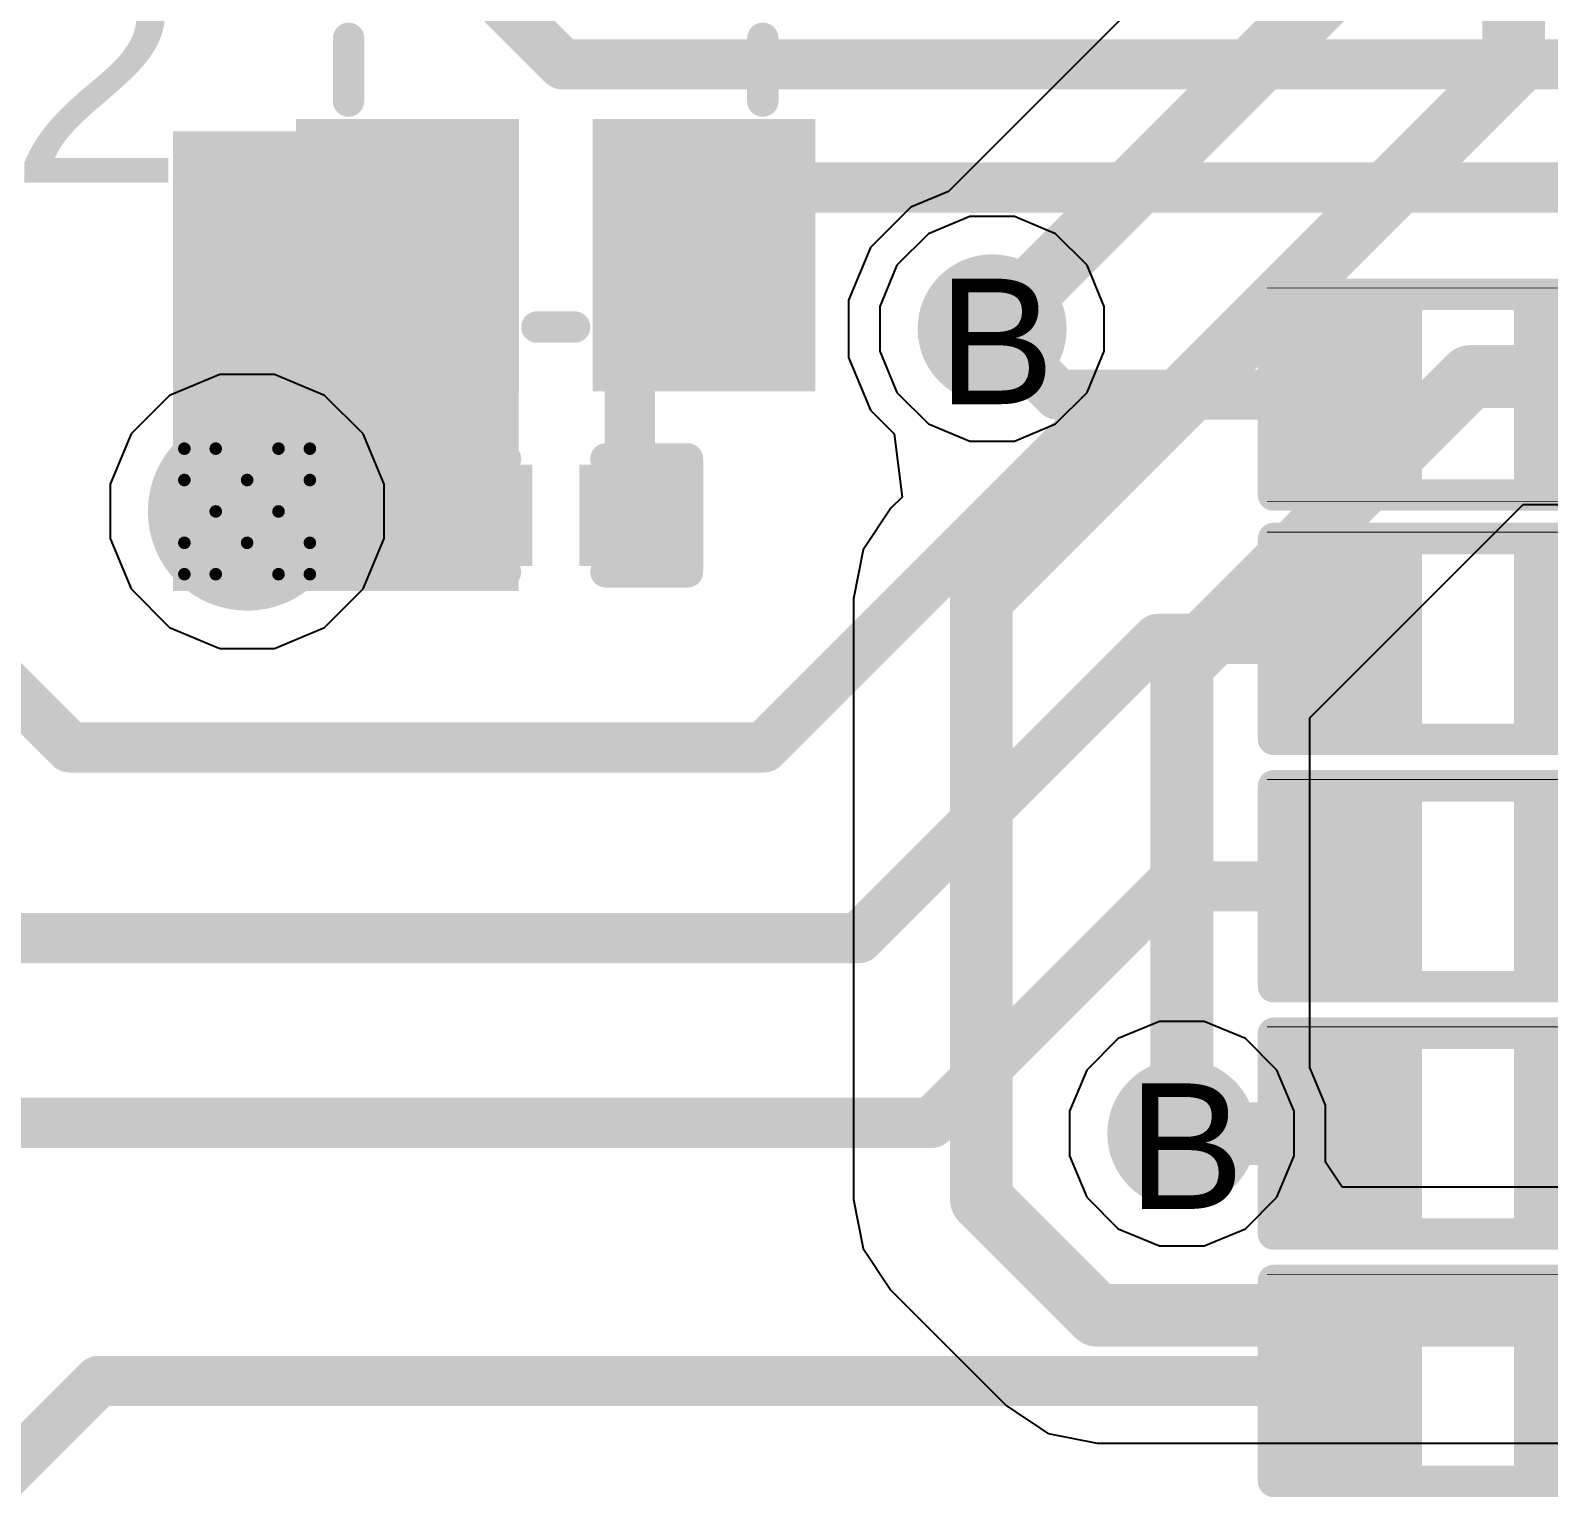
# Model space of a CAD drawing. Header units: inches. Extents: x 0 to 5379, y 0 to 5429.
# Drawn here: x 217.34 to 223.48, y 82.29 to 88.26 of the extents above; entities that cross this region are included whole.
import ezdxf

# ---------------------------------------------------------------- set-up
doc = ezdxf.new("R2010")
doc.units = ezdxf.units.IN
for name, color, linetype in [('Bottom Layer', 5, 'Continuous'), ('Bottom Overlay', 54, 'Continuous'), ('Bottom Paste', 16, 'Continuous'), ('Bottom Solder', 6, 'Continuous'), ('Drill Drawing', 1, 'Continuous'), ('GND01', 16, 'Continuous'), ('GND02', 76, 'Continuous'), ('PWR', 156, 'Continuous'), ('SIG 01', 90, 'Continuous'), ('Top Layer', 1, 'Continuous'), ('Top Overlay', 2, 'Continuous'), ('Top Paste', 8, 'Continuous'), ('Top Solder', 216, 'Continuous'), ('Via Holes', 16, 'Continuous')]:
    doc.layers.add(name, color=color, linetype=linetype)
doc.styles.add('Arial', font='', dxfattribs={"height": 0.2})
doc.styles.get('Arial').set_extended_font_data('Arial')

# ---------------------------------------------------------------- blocks, each defined once
blk = doc.blocks.new('SMD2016_4P_133')
at = {"layer": 'Top Layer'}
for points in [[(-1.25, 0.1999), (-1.25, 0.9999), (-0.2501, 0.9999), (-0.2501, 0.1999)], [(0.2501, 0.2), (0.2501, 1), (1.2501, 1), (1.2501, 0.2)], [(-1.2499, -1), (-1.2499, -0.2), (-0.2499, -0.2), (-0.2499, -1)], [(0.2501, -0.9999), (0.2501, -0.1999), (1.2501, -0.1999), (1.2501, -0.9999)]]:
    blk.add_hatch(color=1, dxfattribs=at).paths.add_polyline_path(points)
at = {"layer": 'Top Paste'}
for points in [[(-1.25, 0.1999), (-1.25, 0.9999), (-0.2501, 0.9999), (-0.2501, 0.1999)], [(0.2501, 0.2), (0.2501, 1), (1.2501, 1), (1.2501, 0.2)], [(-1.2499, -1), (-1.2499, -0.2), (-0.2499, -0.2), (-0.2499, -1)], [(0.2501, -0.9999), (0.2501, -0.1999), (1.2501, -0.1999), (1.2501, -0.9999)]]:
    blk.add_hatch(color=8, dxfattribs=at).paths.add_polyline_path(points)
at = {"layer": 'Top Solder'}
for points in [[(-1.3008, 0.1491), (-1.3008, 1.0507), (-0.1993, 1.0507), (-0.1993, 0.1491)], [(0.1993, 0.1492), (0.1993, 1.0508), (1.3009, 1.0508), (1.3009, 0.1492)], [(-1.3007, -1.0508), (-1.3007, -0.1492), (-0.1991, -0.1492), (-0.1991, -1.0508)], [(0.1993, -1.0507), (0.1993, -0.1491), (1.3009, -0.1491), (1.3009, -1.0507)]]:
    blk.add_hatch(color=216, dxfattribs=at).paths.add_polyline_path(points)
at = {"layer": 'Top Overlay'}
for points in [[(0.127, 0.8382, 0.127, 0.127, 0), (-0.127, 0.8382, 0.127, 0.127, 0)], [(-1.0414, -0.0762, 0.127, 0.127, 0), (-1.0414, 0.0762, 0.127, 0.127, 0)], [(1.0414, -0.076, 0.127, 0.127, 0), (1.0414, 0.0764, 0.127, 0.127, 0)], [(-1.3487, -0.5588, 0.127, 0.127, 0), (-1.4249, -0.4826, 0.127, 0.127, 0)], [(-1.4249, -0.635, 0.127, 0.127, 0), (-1.4249, -0.4826, 0.127, 0.127, 0)], [(-1.4249, -0.635, 0.127, 0.127, 0), (-1.3487, -0.5588, 0.127, 0.127, 0)], [(0.1271, -0.8384, 0.127, 0.127, 0), (-0.1269, -0.8384, 0.127, 0.127, 0)]]:
    blk.add_lwpolyline(points, format="xyseb", dxfattribs=at)
for points in [[(-0.1588, 0.8382, 0.0635, 0.0635, 1), (-0.0952, 0.8382, 0.0635, 0.0635, 1)], [(0.0952, 0.8382, 0.0635, 0.0635, 1), (0.1588, 0.8382, 0.0635, 0.0635, 1)], [(-1.0732, 0.0762, 0.0635, 0.0635, 1), (-1.0096, 0.0762, 0.0635, 0.0635, 1)], [(1.0097, 0.0764, 0.0635, 0.0635, 1), (1.0732, 0.0764, 0.0635, 0.0635, 1)], [(-1.0732, -0.0762, 0.0635, 0.0635, 1), (-1.0096, -0.0762, 0.0635, 0.0635, 1)], [(1.0097, -0.076, 0.0635, 0.0635, 1), (1.0732, -0.076, 0.0635, 0.0635, 1)], [(-1.4566, -0.4826, 0.0635, 0.0635, 1), (-1.3931, -0.4826, 0.0635, 0.0635, 1)], [(-1.4566, -0.4826, 0.0635, 0.0635, 1), (-1.3931, -0.4826, 0.0635, 0.0635, 1)], [(-1.3804, -0.5588, 0.0635, 0.0635, 1), (-1.3169, -0.5588, 0.0635, 0.0635, 1)], [(-1.3804, -0.5588, 0.0635, 0.0635, 1), (-1.3169, -0.5588, 0.0635, 0.0635, 1)], [(-1.4566, -0.635, 0.0635, 0.0635, 1), (-1.3931, -0.635, 0.0635, 0.0635, 1)], [(-1.4566, -0.635, 0.0635, 0.0635, 1), (-1.3931, -0.635, 0.0635, 0.0635, 1)], [(-0.1586, -0.8384, 0.0635, 0.0635, 1), (-0.0951, -0.8384, 0.0635, 0.0635, 1)], [(0.0954, -0.8384, 0.0635, 0.0635, 1), (0.1589, -0.8384, 0.0635, 0.0635, 1)]]:
    blk.add_lwpolyline(points, format="xyseb", close=True, dxfattribs=at)
blk = doc.blocks.new('R___0402_577')
at = {"layer": 'Top Layer'}
for points in [[(-0.6985, -0.3175), (-0.6985, 0.3175), (-0.2413, 0.3175), (-0.2413, -0.3175)], [(0.2413, -0.3175), (0.2413, 0.3175), (0.6985, 0.3175), (0.6985, -0.3175)]]:
    blk.add_hatch(color=1, dxfattribs=at).paths.add_polyline_path(points)
at = {"layer": 'Top Paste'}
for points in [[(-0.6985, -0.3175), (-0.6985, 0.3175), (-0.2413, 0.3175), (-0.2413, -0.3175)], [(0.2413, -0.3175), (0.2413, 0.3175), (0.6985, 0.3175), (0.6985, -0.3175)]]:
    blk.add_hatch(color=8, dxfattribs=at).paths.add_polyline_path(points)
at = {"layer": 'Top Solder'}
for points in [[(-0.7535, -0.3725), (-0.7535, 0.3725), (-0.1863, 0.3725), (-0.1863, -0.3725)], [(0.1863, -0.3725), (0.1863, 0.3725), (0.7535, 0.3725), (0.7535, -0.3725)]]:
    blk.add_hatch(color=216, dxfattribs=at).paths.add_polyline_path(points)
at = {"layer": 'Top Overlay'}
for points in [[(0.7874, 0.4064, 0.127, 0.127, 0), (-0.7874, 0.4064, 0.127, 0.127, 0)], [(-0.7874, 0.4064, 0.127, 0.127, 0), (-0.7874, -0.4064, 0.127, 0.127, 0)], [(0.7874, 0.4064, 0.127, 0.127, 0), (0.7874, -0.4064, 0.127, 0.127, 0)], [(0.7874, -0.4064, 0.127, 0.127, 0), (-0.7874, -0.4064, 0.127, 0.127, 0)], [(0.8128, -0.4318, 0.00323, 0.00323, 0), (-0.8128, -0.4318, 0.00323, 0.00323, 0)]]:
    blk.add_lwpolyline(points, format="xyseb", dxfattribs=at)
for points in [[(-0.8191, 0.4064, 0.0635, 0.0635, 1), (-0.7556, 0.4064, 0.0635, 0.0635, 1)], [(-0.8191, 0.4064, 0.0635, 0.0635, 1), (-0.7556, 0.4064, 0.0635, 0.0635, 1)], [(0.7556, 0.4064, 0.0635, 0.0635, 1), (0.8191, 0.4064, 0.0635, 0.0635, 1)], [(0.7556, 0.4064, 0.0635, 0.0635, 1), (0.8191, 0.4064, 0.0635, 0.0635, 1)], [(-0.8191, -0.4064, 0.0635, 0.0635, 1), (-0.7556, -0.4064, 0.0635, 0.0635, 1)], [(-0.8191, -0.4064, 0.0635, 0.0635, 1), (-0.7556, -0.4064, 0.0635, 0.0635, 1)], [(0.7556, -0.4064, 0.0635, 0.0635, 1), (0.8191, -0.4064, 0.0635, 0.0635, 1)], [(0.7556, -0.4064, 0.0635, 0.0635, 1), (0.8191, -0.4064, 0.0635, 0.0635, 1)], [(-0.8136, -0.4318, 0.00161, 0.00161, 1), (-0.812, -0.4318, 0.00161, 0.00161, 1)], [(0.812, -0.4318, 0.00161, 0.00161, 1), (0.8136, -0.4318, 0.00161, 0.00161, 1)]]:
    blk.add_lwpolyline(points, format="xyseb", close=True, dxfattribs=at)
blk = doc.blocks.new('R___0402_579')
at = {"layer": 'Top Layer'}
for points in [[(-0.6985, -0.3175), (-0.6985, 0.3175), (-0.2413, 0.3175), (-0.2413, -0.3175)], [(0.2413, -0.3175), (0.2413, 0.3175), (0.6985, 0.3175), (0.6985, -0.3175)]]:
    blk.add_hatch(color=1, dxfattribs=at).paths.add_polyline_path(points)
at = {"layer": 'Top Paste'}
for points in [[(-0.6985, -0.3175), (-0.6985, 0.3175), (-0.2413, 0.3175), (-0.2413, -0.3175)], [(0.2413, -0.3175), (0.2413, 0.3175), (0.6985, 0.3175), (0.6985, -0.3175)]]:
    blk.add_hatch(color=8, dxfattribs=at).paths.add_polyline_path(points)
at = {"layer": 'Top Solder'}
for points in [[(-0.7535, -0.3725), (-0.7535, 0.3725), (-0.1863, 0.3725), (-0.1863, -0.3725)], [(0.1863, -0.3725), (0.1863, 0.3725), (0.7535, 0.3725), (0.7535, -0.3725)]]:
    blk.add_hatch(color=216, dxfattribs=at).paths.add_polyline_path(points)
at = {"layer": 'Top Overlay'}
for points in [[(0.7874, 0.4064, 0.127, 0.127, 0), (-0.7874, 0.4064, 0.127, 0.127, 0)], [(-0.7874, 0.4064, 0.127, 0.127, 0), (-0.7874, -0.4064, 0.127, 0.127, 0)], [(0.7874, 0.4064, 0.127, 0.127, 0), (0.7874, -0.4064, 0.127, 0.127, 0)], [(0.7874, -0.4064, 0.127, 0.127, 0), (-0.7874, -0.4064, 0.127, 0.127, 0)], [(0.8128, -0.4318, 0.00323, 0.00323, 0), (-0.8128, -0.4318, 0.00323, 0.00323, 0)]]:
    blk.add_lwpolyline(points, format="xyseb", dxfattribs=at)
for points in [[(-0.8191, 0.4064, 0.0635, 0.0635, 1), (-0.7556, 0.4064, 0.0635, 0.0635, 1)], [(-0.8191, 0.4064, 0.0635, 0.0635, 1), (-0.7556, 0.4064, 0.0635, 0.0635, 1)], [(0.7556, 0.4064, 0.0635, 0.0635, 1), (0.8191, 0.4064, 0.0635, 0.0635, 1)], [(0.7556, 0.4064, 0.0635, 0.0635, 1), (0.8191, 0.4064, 0.0635, 0.0635, 1)], [(-0.8191, -0.4064, 0.0635, 0.0635, 1), (-0.7556, -0.4064, 0.0635, 0.0635, 1)], [(-0.8191, -0.4064, 0.0635, 0.0635, 1), (-0.7556, -0.4064, 0.0635, 0.0635, 1)], [(0.7556, -0.4064, 0.0635, 0.0635, 1), (0.8191, -0.4064, 0.0635, 0.0635, 1)], [(0.7556, -0.4064, 0.0635, 0.0635, 1), (0.8191, -0.4064, 0.0635, 0.0635, 1)], [(-0.8136, -0.4318, 0.00161, 0.00161, 1), (-0.812, -0.4318, 0.00161, 0.00161, 1)], [(0.812, -0.4318, 0.00161, 0.00161, 1), (0.8136, -0.4318, 0.00161, 0.00161, 1)]]:
    blk.add_lwpolyline(points, format="xyseb", close=True, dxfattribs=at)
blk = doc.blocks.new('R___0402_581')
at = {"layer": 'Top Layer'}
for points in [[(-0.6985, -0.3175), (-0.6985, 0.3175), (-0.2413, 0.3175), (-0.2413, -0.3175)], [(0.2413, -0.3175), (0.2413, 0.3175), (0.6985, 0.3175), (0.6985, -0.3175)]]:
    blk.add_hatch(color=1, dxfattribs=at).paths.add_polyline_path(points)
at = {"layer": 'Top Paste'}
for points in [[(-0.6985, -0.3175), (-0.6985, 0.3175), (-0.2413, 0.3175), (-0.2413, -0.3175)], [(0.2413, -0.3175), (0.2413, 0.3175), (0.6985, 0.3175), (0.6985, -0.3175)]]:
    blk.add_hatch(color=8, dxfattribs=at).paths.add_polyline_path(points)
at = {"layer": 'Top Solder'}
for points in [[(-0.7535, -0.3725), (-0.7535, 0.3725), (-0.1863, 0.3725), (-0.1863, -0.3725)], [(0.1863, -0.3725), (0.1863, 0.3725), (0.7535, 0.3725), (0.7535, -0.3725)]]:
    blk.add_hatch(color=216, dxfattribs=at).paths.add_polyline_path(points)
at = {"layer": 'Top Overlay'}
for points in [[(0.7874, 0.4064, 0.127, 0.127, 0), (-0.7874, 0.4064, 0.127, 0.127, 0)], [(-0.7874, 0.4064, 0.127, 0.127, 0), (-0.7874, -0.4064, 0.127, 0.127, 0)], [(0.7874, 0.4064, 0.127, 0.127, 0), (0.7874, -0.4064, 0.127, 0.127, 0)], [(0.7874, -0.4064, 0.127, 0.127, 0), (-0.7874, -0.4064, 0.127, 0.127, 0)], [(0.8128, -0.4318, 0.00323, 0.00323, 0), (-0.8128, -0.4318, 0.00323, 0.00323, 0)]]:
    blk.add_lwpolyline(points, format="xyseb", dxfattribs=at)
for points in [[(-0.8191, 0.4064, 0.0635, 0.0635, 1), (-0.7556, 0.4064, 0.0635, 0.0635, 1)], [(-0.8191, 0.4064, 0.0635, 0.0635, 1), (-0.7556, 0.4064, 0.0635, 0.0635, 1)], [(0.7556, 0.4064, 0.0635, 0.0635, 1), (0.8191, 0.4064, 0.0635, 0.0635, 1)], [(0.7556, 0.4064, 0.0635, 0.0635, 1), (0.8191, 0.4064, 0.0635, 0.0635, 1)], [(-0.8191, -0.4064, 0.0635, 0.0635, 1), (-0.7556, -0.4064, 0.0635, 0.0635, 1)], [(-0.8191, -0.4064, 0.0635, 0.0635, 1), (-0.7556, -0.4064, 0.0635, 0.0635, 1)], [(0.7556, -0.4064, 0.0635, 0.0635, 1), (0.8191, -0.4064, 0.0635, 0.0635, 1)], [(0.7556, -0.4064, 0.0635, 0.0635, 1), (0.8191, -0.4064, 0.0635, 0.0635, 1)], [(-0.8136, -0.4318, 0.00161, 0.00161, 1), (-0.812, -0.4318, 0.00161, 0.00161, 1)], [(0.812, -0.4318, 0.00161, 0.00161, 1), (0.8136, -0.4318, 0.00161, 0.00161, 1)]]:
    blk.add_lwpolyline(points, format="xyseb", close=True, dxfattribs=at)
blk = doc.blocks.new('R___0402_583')
at = {"layer": 'Top Layer'}
for points in [[(-0.6985, -0.3175), (-0.6985, 0.3175), (-0.2413, 0.3175), (-0.2413, -0.3175)], [(0.2413, -0.3175), (0.2413, 0.3175), (0.6985, 0.3175), (0.6985, -0.3175)]]:
    blk.add_hatch(color=1, dxfattribs=at).paths.add_polyline_path(points)
at = {"layer": 'Top Paste'}
for points in [[(-0.6985, -0.3175), (-0.6985, 0.3175), (-0.2413, 0.3175), (-0.2413, -0.3175)], [(0.2413, -0.3175), (0.2413, 0.3175), (0.6985, 0.3175), (0.6985, -0.3175)]]:
    blk.add_hatch(color=8, dxfattribs=at).paths.add_polyline_path(points)
at = {"layer": 'Top Solder'}
for points in [[(-0.7535, -0.3725), (-0.7535, 0.3725), (-0.1863, 0.3725), (-0.1863, -0.3725)], [(0.1863, -0.3725), (0.1863, 0.3725), (0.7535, 0.3725), (0.7535, -0.3725)]]:
    blk.add_hatch(color=216, dxfattribs=at).paths.add_polyline_path(points)
at = {"layer": 'Top Overlay'}
for points in [[(0.7874, 0.4064, 0.127, 0.127, 0), (-0.7874, 0.4064, 0.127, 0.127, 0)], [(-0.7874, 0.4064, 0.127, 0.127, 0), (-0.7874, -0.4064, 0.127, 0.127, 0)], [(0.7874, 0.4064, 0.127, 0.127, 0), (0.7874, -0.4064, 0.127, 0.127, 0)], [(0.7874, -0.4064, 0.127, 0.127, 0), (-0.7874, -0.4064, 0.127, 0.127, 0)], [(0.8128, -0.4318, 0.00323, 0.00323, 0), (-0.8128, -0.4318, 0.00323, 0.00323, 0)]]:
    blk.add_lwpolyline(points, format="xyseb", dxfattribs=at)
for points in [[(-0.8191, 0.4064, 0.0635, 0.0635, 1), (-0.7556, 0.4064, 0.0635, 0.0635, 1)], [(-0.8191, 0.4064, 0.0635, 0.0635, 1), (-0.7556, 0.4064, 0.0635, 0.0635, 1)], [(0.7556, 0.4064, 0.0635, 0.0635, 1), (0.8191, 0.4064, 0.0635, 0.0635, 1)], [(0.7556, 0.4064, 0.0635, 0.0635, 1), (0.8191, 0.4064, 0.0635, 0.0635, 1)], [(-0.8191, -0.4064, 0.0635, 0.0635, 1), (-0.7556, -0.4064, 0.0635, 0.0635, 1)], [(-0.8191, -0.4064, 0.0635, 0.0635, 1), (-0.7556, -0.4064, 0.0635, 0.0635, 1)], [(0.7556, -0.4064, 0.0635, 0.0635, 1), (0.8191, -0.4064, 0.0635, 0.0635, 1)], [(0.7556, -0.4064, 0.0635, 0.0635, 1), (0.8191, -0.4064, 0.0635, 0.0635, 1)], [(-0.8136, -0.4318, 0.00161, 0.00161, 1), (-0.812, -0.4318, 0.00161, 0.00161, 1)], [(0.812, -0.4318, 0.00161, 0.00161, 1), (0.8136, -0.4318, 0.00161, 0.00161, 1)]]:
    blk.add_lwpolyline(points, format="xyseb", close=True, dxfattribs=at)
blk = doc.blocks.new('R___0402_B_601')
at = {"layer": 'Bottom Layer'}
for points in [[(-0.2413, 0.3175), (-0.2413, -0.3175), (-0.6985, -0.3175), (-0.6985, 0.3175)], [(0.6985, 0.3175), (0.6985, -0.3175), (0.2413, -0.3175), (0.2413, 0.3175)]]:
    blk.add_hatch(color=5, dxfattribs=at).paths.add_polyline_path(points)
at = {"layer": 'Bottom Paste'}
for points in [[(-0.2413, 0.3175), (-0.2413, -0.3175), (-0.6985, -0.3175), (-0.6985, 0.3175)], [(0.6985, 0.3175), (0.6985, -0.3175), (0.2413, -0.3175), (0.2413, 0.3175)]]:
    blk.add_hatch(color=16, dxfattribs=at).paths.add_polyline_path(points)
at = {"layer": 'Bottom Solder'}
for points in [[(-0.1863, 0.3725), (-0.1863, -0.3725), (-0.7535, -0.3725), (-0.7535, 0.3725)], [(0.7535, 0.3725), (0.7535, -0.3725), (0.1863, -0.3725), (0.1863, 0.3725)]]:
    blk.add_hatch(color=6, dxfattribs=at).paths.add_polyline_path(points)
at = {"layer": 'Bottom Overlay'}
for points in [[(-0.7874, 0.4064, 0.127, 0.127, 0), (-0.7874, -0.4064, 0.127, 0.127, 0)], [(0.7874, 0.4064, 0.127, 0.127, 0), (-0.7874, 0.4064, 0.127, 0.127, 0)], [(0.8128, 0.4318, 0.00323, 0.00323, 0), (-0.8128, 0.4318, 0.00323, 0.00323, 0)], [(0.7874, 0.4064, 0.127, 0.127, 0), (0.7874, -0.4064, 0.127, 0.127, 0)], [(0.7874, -0.4064, 0.127, 0.127, 0), (-0.7874, -0.4064, 0.127, 0.127, 0)]]:
    blk.add_lwpolyline(points, format="xyseb", dxfattribs=at)
for points in [[(-0.8191, 0.4064, 0.0635, 0.0635, 1), (-0.7556, 0.4064, 0.0635, 0.0635, 1)], [(-0.8191, 0.4064, 0.0635, 0.0635, 1), (-0.7556, 0.4064, 0.0635, 0.0635, 1)], [(-0.8136, 0.4318, 0.00161, 0.00161, 1), (-0.812, 0.4318, 0.00161, 0.00161, 1)], [(0.7556, 0.4064, 0.0635, 0.0635, 1), (0.8191, 0.4064, 0.0635, 0.0635, 1)], [(0.7556, 0.4064, 0.0635, 0.0635, 1), (0.8191, 0.4064, 0.0635, 0.0635, 1)], [(0.812, 0.4318, 0.00161, 0.00161, 1), (0.8136, 0.4318, 0.00161, 0.00161, 1)], [(-0.8191, -0.4064, 0.0635, 0.0635, 1), (-0.7556, -0.4064, 0.0635, 0.0635, 1)], [(-0.8191, -0.4064, 0.0635, 0.0635, 1), (-0.7556, -0.4064, 0.0635, 0.0635, 1)], [(0.7556, -0.4064, 0.0635, 0.0635, 1), (0.8191, -0.4064, 0.0635, 0.0635, 1)], [(0.7556, -0.4064, 0.0635, 0.0635, 1), (0.8191, -0.4064, 0.0635, 0.0635, 1)]]:
    blk.add_lwpolyline(points, format="xyseb", close=True, dxfattribs=at)
blk = doc.blocks.new('R___0402_607')
at = {"layer": 'Top Layer'}
for points in [[(-0.6985, -0.3175), (-0.6985, 0.3175), (-0.2413, 0.3175), (-0.2413, -0.3175)], [(0.2413, -0.3175), (0.2413, 0.3175), (0.6985, 0.3175), (0.6985, -0.3175)]]:
    blk.add_hatch(color=1, dxfattribs=at).paths.add_polyline_path(points)
at = {"layer": 'Top Paste'}
for points in [[(-0.6985, -0.3175), (-0.6985, 0.3175), (-0.2413, 0.3175), (-0.2413, -0.3175)], [(0.2413, -0.3175), (0.2413, 0.3175), (0.6985, 0.3175), (0.6985, -0.3175)]]:
    blk.add_hatch(color=8, dxfattribs=at).paths.add_polyline_path(points)
at = {"layer": 'Top Solder'}
for points in [[(-0.7535, -0.3725), (-0.7535, 0.3725), (-0.1863, 0.3725), (-0.1863, -0.3725)], [(0.1863, -0.3725), (0.1863, 0.3725), (0.7535, 0.3725), (0.7535, -0.3725)]]:
    blk.add_hatch(color=216, dxfattribs=at).paths.add_polyline_path(points)
at = {"layer": 'Top Overlay'}
for points in [[(0.7874, 0.4064, 0.127, 0.127, 0), (-0.7874, 0.4064, 0.127, 0.127, 0)], [(-0.7874, 0.4064, 0.127, 0.127, 0), (-0.7874, -0.4064, 0.127, 0.127, 0)], [(0.7874, 0.4064, 0.127, 0.127, 0), (0.7874, -0.4064, 0.127, 0.127, 0)], [(0.7874, -0.4064, 0.127, 0.127, 0), (-0.7874, -0.4064, 0.127, 0.127, 0)], [(0.8128, -0.4318, 0.00323, 0.00323, 0), (-0.8128, -0.4318, 0.00323, 0.00323, 0)]]:
    blk.add_lwpolyline(points, format="xyseb", dxfattribs=at)
for points in [[(-0.8191, 0.4064, 0.0635, 0.0635, 1), (-0.7556, 0.4064, 0.0635, 0.0635, 1)], [(-0.8191, 0.4064, 0.0635, 0.0635, 1), (-0.7556, 0.4064, 0.0635, 0.0635, 1)], [(0.7556, 0.4064, 0.0635, 0.0635, 1), (0.8191, 0.4064, 0.0635, 0.0635, 1)], [(0.7556, 0.4064, 0.0635, 0.0635, 1), (0.8191, 0.4064, 0.0635, 0.0635, 1)], [(-0.8191, -0.4064, 0.0635, 0.0635, 1), (-0.7556, -0.4064, 0.0635, 0.0635, 1)], [(-0.8191, -0.4064, 0.0635, 0.0635, 1), (-0.7556, -0.4064, 0.0635, 0.0635, 1)], [(0.7556, -0.4064, 0.0635, 0.0635, 1), (0.8191, -0.4064, 0.0635, 0.0635, 1)], [(0.7556, -0.4064, 0.0635, 0.0635, 1), (0.8191, -0.4064, 0.0635, 0.0635, 1)], [(-0.8136, -0.4318, 0.00161, 0.00161, 1), (-0.812, -0.4318, 0.00161, 0.00161, 1)], [(0.812, -0.4318, 0.00161, 0.00161, 1), (0.8136, -0.4318, 0.00161, 0.00161, 1)]]:
    blk.add_lwpolyline(points, format="xyseb", close=True, dxfattribs=at)
blk = doc.blocks.new('C___0201_1032')
at = {"layer": 'Top Layer'}
for points in [[(-0.45, 0.15), (-0.15, 0.15), (-0.15, -0.15), (-0.45, -0.15)], [(0.15, 0.15), (0.45, 0.15), (0.45, -0.15), (0.15, -0.15)]]:
    blk.add_hatch(color=1, dxfattribs=at).paths.add_polyline_path(points)
at = {"layer": 'Top Paste'}
for points in [[(-0.45, 0.15), (-0.15, 0.15), (-0.15, -0.15), (-0.45, -0.15)], [(0.15, 0.15), (0.45, 0.15), (0.45, -0.15), (0.15, -0.15)]]:
    blk.add_hatch(color=8, dxfattribs=at).paths.add_polyline_path(points)
at = {"layer": 'Top Solder'}
for points in [[(-0.505, 0.205), (-0.095, 0.205), (-0.095, -0.205), (-0.505, -0.205)], [(0.095, 0.205), (0.505, 0.205), (0.505, -0.205), (0.095, -0.205)]]:
    blk.add_hatch(color=216, dxfattribs=at).paths.add_polyline_path(points)
at = {"layer": 'Top Overlay'}
for points in [[(-0.5334, 0.2286, 0.127, 0.127, 0), (-0.2032, 0.2286, 0.127, 0.127, 0)], [(-0.5334, -0.2286, 0.127, 0.127, 0), (-0.5334, 0.2286, 0.127, 0.127, 0)], [(0.2032, 0.2286, 0.127, 0.127, 0), (0.5334, 0.2286, 0.127, 0.127, 0)], [(0.5334, -0.2286, 0.127, 0.127, 0), (0.5334, 0.2286, 0.127, 0.127, 0)], [(-0.5334, -0.2286, 0.127, 0.127, 0), (-0.2032, -0.2286, 0.127, 0.127, 0)], [(0.2032, -0.2286, 0.127, 0.127, 0), (0.5334, -0.2286, 0.127, 0.127, 0)]]:
    blk.add_lwpolyline(points, format="xyseb", dxfattribs=at)
for points in [[(-0.5651, 0.2286, 0.0635, 0.0635, 1), (-0.5016, 0.2286, 0.0635, 0.0635, 1)], [(-0.5651, 0.2286, 0.0635, 0.0635, 1), (-0.5016, 0.2286, 0.0635, 0.0635, 1)], [(-0.2349, 0.2286, 0.0635, 0.0635, 1), (-0.1714, 0.2286, 0.0635, 0.0635, 1)], [(0.1714, 0.2286, 0.0635, 0.0635, 1), (0.2349, 0.2286, 0.0635, 0.0635, 1)], [(0.5016, 0.2286, 0.0635, 0.0635, 1), (0.5651, 0.2286, 0.0635, 0.0635, 1)], [(0.5016, 0.2286, 0.0635, 0.0635, 1), (0.5651, 0.2286, 0.0635, 0.0635, 1)], [(-0.5651, -0.2286, 0.0635, 0.0635, 1), (-0.5016, -0.2286, 0.0635, 0.0635, 1)], [(-0.5651, -0.2286, 0.0635, 0.0635, 1), (-0.5016, -0.2286, 0.0635, 0.0635, 1)], [(-0.2349, -0.2286, 0.0635, 0.0635, 1), (-0.1714, -0.2286, 0.0635, 0.0635, 1)], [(0.1714, -0.2286, 0.0635, 0.0635, 1), (0.2349, -0.2286, 0.0635, 0.0635, 1)], [(0.5016, -0.2286, 0.0635, 0.0635, 1), (0.5651, -0.2286, 0.0635, 0.0635, 1)], [(0.5016, -0.2286, 0.0635, 0.0635, 1), (0.5651, -0.2286, 0.0635, 0.0635, 1)]]:
    blk.add_lwpolyline(points, format="xyseb", close=True, dxfattribs=at)

msp = doc.modelspace()

# ---------------------------------------------------------------- hatches: boundary and pattern name
at = {"layer": 'Bottom Layer'}
h = msp.add_hatch(color=5, dxfattribs=at)
edge = h.paths.add_edge_path()
edge.add_arc((221.2311, 87.049), 0.2, 0, 360)
h = msp.add_hatch(color=5, dxfattribs=at)
edge = h.paths.add_edge_path()
edge.add_arc((218.2161, 86.3103), 0.3, 0, 360)
h = msp.add_hatch(color=5, dxfattribs=at)
edge = h.paths.add_edge_path()
edge.add_arc((221.9989, 83.7929), 0.2, 0, 360)
at = {"layer": 'Bottom Solder'}
h = msp.add_hatch(color=6, dxfattribs=at)
edge = h.paths.add_edge_path()
edge.add_arc((221.2311, 87.049), 0.3016, 0, 360)
h = msp.add_hatch(color=6, dxfattribs=at)
edge = h.paths.add_edge_path()
edge.add_arc((218.2161, 86.3103), 0.4016, 0, 360)
h = msp.add_hatch(color=6, dxfattribs=at)
edge = h.paths.add_edge_path()
edge.add_arc((221.9989, 83.7929), 0.3016, 0, 360)
at = {"layer": 'GND01'}
h = msp.add_hatch(color=16, dxfattribs=at)
edge = h.paths.add_edge_path()
edge.add_arc((221.2311, 87.049), 0.2, 0, 360)
h = msp.add_hatch(color=16, dxfattribs=at)
edge = h.paths.add_edge_path()
edge.add_arc((218.2161, 86.3103), 0.3, 0, 360)
h = msp.add_hatch(color=16, dxfattribs=at)
edge = h.paths.add_edge_path()
edge.add_arc((221.9989, 83.7929), 0.2, 0, 360)
at = {"layer": 'GND02'}
h = msp.add_hatch(color=76, dxfattribs=at)
edge = h.paths.add_edge_path()
edge.add_arc((221.2311, 87.049), 0.2, 0, 360)
h = msp.add_hatch(color=76, dxfattribs=at)
edge = h.paths.add_edge_path()
edge.add_arc((218.2161, 86.3103), 0.3, 0, 360)
h = msp.add_hatch(color=76, dxfattribs=at)
edge = h.paths.add_edge_path()
edge.add_arc((221.9989, 83.7929), 0.2, 0, 360)
at = {"layer": 'PWR'}
h = msp.add_hatch(color=156, dxfattribs=at)
edge = h.paths.add_edge_path()
edge.add_arc((221.2311, 87.049), 0.2, 0, 360)
h = msp.add_hatch(color=156, dxfattribs=at)
edge = h.paths.add_edge_path()
edge.add_arc((218.2161, 86.3103), 0.3, 0, 360)
h = msp.add_hatch(color=156, dxfattribs=at)
edge = h.paths.add_edge_path()
edge.add_arc((221.9989, 83.7929), 0.2, 0, 360)
at = {"layer": 'SIG 01'}
h = msp.add_hatch(color=90, dxfattribs=at)
edge = h.paths.add_edge_path()
edge.add_arc((221.2311, 87.049), 0.2, 0, 360)
h = msp.add_hatch(color=90, dxfattribs=at)
edge = h.paths.add_edge_path()
edge.add_arc((218.2161, 86.3103), 0.3, 0, 360)
h = msp.add_hatch(color=90, dxfattribs=at)
edge = h.paths.add_edge_path()
edge.add_arc((221.9989, 83.7929), 0.2, 0, 360)
at = {"layer": 'Top Layer'}
msp.add_hatch(color=1, dxfattribs=at).paths.add_polyline_path([(219.315, 87.8477), (217.9159, 87.8477), (217.9159, 85.9884), (219.315, 85.9884)])
h = msp.add_hatch(color=1, dxfattribs=at)
edge = h.paths.add_edge_path()
edge.add_arc((221.2311, 87.049), 0.2, 0, 360)
h = msp.add_hatch(color=1, dxfattribs=at)
edge = h.paths.add_edge_path()
edge.add_arc((218.2161, 86.3103), 0.3, 0, 360)
h = msp.add_hatch(color=1, dxfattribs=at)
edge = h.paths.add_edge_path()
edge.add_arc((221.9989, 83.7929), 0.2, 0, 360)
at = {"layer": 'Top Solder'}
h = msp.add_hatch(color=216, dxfattribs=at)
edge = h.paths.add_edge_path()
edge.add_arc((221.2311, 87.049), 0.3016, 0, 360)
h = msp.add_hatch(color=216, dxfattribs=at)
edge = h.paths.add_edge_path()
edge.add_arc((218.2161, 86.3103), 0.4016, 0, 360)
h = msp.add_hatch(color=216, dxfattribs=at)
edge = h.paths.add_edge_path()
edge.add_arc((221.9989, 83.7929), 0.3016, 0, 360)
at = {"layer": 'Via Holes'}
h = msp.add_hatch(color=7, dxfattribs=at)
edge = h.paths.add_edge_path()
edge.add_arc((221.2311, 87.049), 0.1, 0, 360)
h = msp.add_hatch(color=7, dxfattribs=at)
edge = h.paths.add_edge_path()
edge.add_arc((218.2161, 86.3103), 0.15, 0, 360)
h = msp.add_hatch(color=7, dxfattribs=at)
edge = h.paths.add_edge_path()
edge.add_arc((221.9989, 83.7929), 0.1, 0, 360)

# ---------------------------------------------------------------- linework, layer by layer
at = {"layer": 'Bottom Layer'}
for points in [[(221.2311, 87.049, 0.2032, 0.2032, 0), (221.4974, 86.7826, 0.2032, 0.2032, 0)], [(221.4974, 86.7826, 0.2032, 0.2032, 0), (222.6875, 86.7826, 0.2032, 0.2032, 0)]]:
    msp.add_lwpolyline(points, format="xyseb", dxfattribs=at)
for points in [[(221.1803, 87.049, 0.1016, 0.1016, 1), (221.2819, 87.049, 0.1016, 0.1016, 1)], [(221.4466, 86.7826, 0.1016, 0.1016, 1), (221.5482, 86.7826, 0.1016, 0.1016, 1)], [(221.4466, 86.7826, 0.1016, 0.1016, 1), (221.5482, 86.7826, 0.1016, 0.1016, 1)], [(222.6367, 86.7826, 0.1016, 0.1016, 1), (222.7383, 86.7826, 0.1016, 0.1016, 1)]]:
    msp.add_lwpolyline(points, format="xyseb", close=True, dxfattribs=at)
at = {"layer": 'Drill Drawing'}
for points in [[(217.9621, 86.4373, 0.0508, 0.0508, 0), (217.9621, 86.5643, 0.0508, 0.0508, 0)], [(217.9621, 86.5643, 0.0508, 0.0508, 0), (218.0891, 86.5643, 0.0508, 0.0508, 0)], [(218.0891, 86.5643, 0.0508, 0.0508, 0), (218.2161, 86.4373, 0.0508, 0.0508, 0)], [(218.2161, 86.4373, 0.0508, 0.0508, 0), (218.3431, 86.5643, 0.0508, 0.0508, 0)], [(218.3431, 86.5643, 0.0508, 0.0508, 0), (218.4701, 86.5643, 0.0508, 0.0508, 0)], [(218.4701, 86.4373, 0.0508, 0.0508, 0), (218.4701, 86.5643, 0.0508, 0.0508, 0)], [(217.9621, 86.4373, 0.0508, 0.0508, 0), (218.0891, 86.3103, 0.0508, 0.0508, 0)], [(218.3431, 86.3103, 0.0508, 0.0508, 0), (218.4701, 86.4373, 0.0508, 0.0508, 0)], [(217.9621, 86.1833, 0.0508, 0.0508, 0), (218.0891, 86.3103, 0.0508, 0.0508, 0)], [(218.3431, 86.3103, 0.0508, 0.0508, 0), (218.4701, 86.1833, 0.0508, 0.0508, 0)], [(217.9621, 86.0563, 0.0508, 0.0508, 0), (217.9621, 86.1833, 0.0508, 0.0508, 0)], [(218.0891, 86.0563, 0.0508, 0.0508, 0), (218.2161, 86.1833, 0.0508, 0.0508, 0)], [(218.2161, 86.1833, 0.0508, 0.0508, 0), (218.3431, 86.0563, 0.0508, 0.0508, 0)], [(218.4701, 86.0563, 0.0508, 0.0508, 0), (218.4701, 86.1833, 0.0508, 0.0508, 0)], [(217.9621, 86.0563, 0.0508, 0.0508, 0), (218.0891, 86.0563, 0.0508, 0.0508, 0)], [(218.3431, 86.0563, 0.0508, 0.0508, 0), (218.4701, 86.0563, 0.0508, 0.0508, 0)]]:
    msp.add_lwpolyline(points, format="xyseb", dxfattribs=at)
for points in [[(217.9494, 86.5643, 0.0254, 0.0254, 1), (217.9748, 86.5643, 0.0254, 0.0254, 1)], [(217.9494, 86.5643, 0.0254, 0.0254, 1), (217.9748, 86.5643, 0.0254, 0.0254, 1)], [(218.0764, 86.5643, 0.0254, 0.0254, 1), (218.1018, 86.5643, 0.0254, 0.0254, 1)], [(218.0764, 86.5643, 0.0254, 0.0254, 1), (218.1018, 86.5643, 0.0254, 0.0254, 1)], [(218.3304, 86.5643, 0.0254, 0.0254, 1), (218.3558, 86.5643, 0.0254, 0.0254, 1)], [(218.3304, 86.5643, 0.0254, 0.0254, 1), (218.3558, 86.5643, 0.0254, 0.0254, 1)], [(218.4574, 86.5643, 0.0254, 0.0254, 1), (218.4828, 86.5643, 0.0254, 0.0254, 1)], [(218.4574, 86.5643, 0.0254, 0.0254, 1), (218.4828, 86.5643, 0.0254, 0.0254, 1)], [(217.9494, 86.4373, 0.0254, 0.0254, 1), (217.9748, 86.4373, 0.0254, 0.0254, 1)], [(217.9494, 86.4373, 0.0254, 0.0254, 1), (217.9748, 86.4373, 0.0254, 0.0254, 1)], [(218.2034, 86.4373, 0.0254, 0.0254, 1), (218.2288, 86.4373, 0.0254, 0.0254, 1)], [(218.2034, 86.4373, 0.0254, 0.0254, 1), (218.2288, 86.4373, 0.0254, 0.0254, 1)], [(218.4574, 86.4373, 0.0254, 0.0254, 1), (218.4828, 86.4373, 0.0254, 0.0254, 1)], [(218.4574, 86.4373, 0.0254, 0.0254, 1), (218.4828, 86.4373, 0.0254, 0.0254, 1)], [(218.0764, 86.3103, 0.0254, 0.0254, 1), (218.1018, 86.3103, 0.0254, 0.0254, 1)], [(218.0764, 86.3103, 0.0254, 0.0254, 1), (218.1018, 86.3103, 0.0254, 0.0254, 1)], [(218.3304, 86.3103, 0.0254, 0.0254, 1), (218.3558, 86.3103, 0.0254, 0.0254, 1)], [(218.3304, 86.3103, 0.0254, 0.0254, 1), (218.3558, 86.3103, 0.0254, 0.0254, 1)], [(217.9494, 86.1833, 0.0254, 0.0254, 1), (217.9748, 86.1833, 0.0254, 0.0254, 1)], [(217.9494, 86.1833, 0.0254, 0.0254, 1), (217.9748, 86.1833, 0.0254, 0.0254, 1)], [(218.2034, 86.1833, 0.0254, 0.0254, 1), (218.2288, 86.1833, 0.0254, 0.0254, 1)], [(218.2034, 86.1833, 0.0254, 0.0254, 1), (218.2288, 86.1833, 0.0254, 0.0254, 1)], [(218.4574, 86.1833, 0.0254, 0.0254, 1), (218.4828, 86.1833, 0.0254, 0.0254, 1)], [(218.4574, 86.1833, 0.0254, 0.0254, 1), (218.4828, 86.1833, 0.0254, 0.0254, 1)], [(217.9494, 86.0563, 0.0254, 0.0254, 1), (217.9748, 86.0563, 0.0254, 0.0254, 1)], [(217.9494, 86.0563, 0.0254, 0.0254, 1), (217.9748, 86.0563, 0.0254, 0.0254, 1)], [(218.0764, 86.0563, 0.0254, 0.0254, 1), (218.1018, 86.0563, 0.0254, 0.0254, 1)], [(218.0764, 86.0563, 0.0254, 0.0254, 1), (218.1018, 86.0563, 0.0254, 0.0254, 1)], [(218.3304, 86.0563, 0.0254, 0.0254, 1), (218.3558, 86.0563, 0.0254, 0.0254, 1)], [(218.3304, 86.0563, 0.0254, 0.0254, 1), (218.3558, 86.0563, 0.0254, 0.0254, 1)], [(218.4574, 86.0563, 0.0254, 0.0254, 1), (218.4828, 86.0563, 0.0254, 0.0254, 1)], [(218.4574, 86.0563, 0.0254, 0.0254, 1), (218.4828, 86.0563, 0.0254, 0.0254, 1)]]:
    msp.add_lwpolyline(points, format="xyseb", close=True, dxfattribs=at)
at = {"layer": 'GND01'}
for p, q in [((221.1408, 87.503), (220.9739, 87.4338)), ((221.3214, 87.503), (221.1408, 87.503)), ((221.4882, 87.4338), (221.3214, 87.503)), ((220.9739, 87.4338), (220.8462, 87.3061)), ((221.6159, 87.3061), (221.4882, 87.4338)), ((220.8462, 87.3061), (220.7771, 87.1393)), ((221.6851, 87.1393), (221.6159, 87.3061)), ((220.7771, 87.1393), (220.7771, 86.9586)), ((221.6851, 86.9586), (221.6851, 87.1393)), ((220.7771, 86.9586), (220.8462, 86.7918)), ((221.6159, 86.7918), (221.6851, 86.9586)), ((220.8462, 86.7918), (220.9739, 86.6641)), ((221.4882, 86.6641), (221.6159, 86.7918)), ((220.9739, 86.6641), (221.1408, 86.595)), ((221.3214, 86.595), (221.4882, 86.6641)), ((221.1408, 86.595), (221.3214, 86.595)), ((221.9086, 84.2469), (221.7418, 84.1777)), ((222.0892, 84.2469), (221.9086, 84.2469)), ((222.2561, 84.1777), (222.0892, 84.2469)), ((221.7418, 84.1777), (221.6141, 84.05)), ((222.3838, 84.05), (222.2561, 84.1777)), ((221.6141, 84.05), (221.5449, 83.8832)), ((222.4529, 83.8832), (222.3838, 84.05)), ((221.5449, 83.8832), (221.5449, 83.7026)), ((222.4529, 83.7026), (222.4529, 83.8832)), ((221.5449, 83.7026), (221.6141, 83.5357)), ((222.3838, 83.5357), (222.4529, 83.7026)), ((221.6141, 83.5357), (221.7418, 83.408)), ((222.2561, 83.408), (222.3838, 83.5357)), ((221.7418, 83.408), (221.9086, 83.3389)), ((222.0892, 83.3389), (222.2561, 83.408)), ((221.9086, 83.3389), (222.0892, 83.3389))]:
    msp.add_line(p, q, dxfattribs=at)
at = {"layer": 'GND02'}
for p, q in [((221.1408, 87.503), (220.9739, 87.4338)), ((221.3214, 87.503), (221.1408, 87.503)), ((221.4882, 87.4338), (221.3214, 87.503)), ((220.9739, 87.4338), (220.8462, 87.3061)), ((221.6159, 87.3061), (221.4882, 87.4338)), ((220.8462, 87.3061), (220.7771, 87.1393)), ((221.6851, 87.1393), (221.6159, 87.3061)), ((220.7771, 87.1393), (220.7771, 86.9586)), ((221.6851, 86.9586), (221.6851, 87.1393)), ((220.7771, 86.9586), (220.8462, 86.7918)), ((221.6159, 86.7918), (221.6851, 86.9586)), ((220.8462, 86.7918), (220.9739, 86.6641)), ((221.4882, 86.6641), (221.6159, 86.7918)), ((220.9739, 86.6641), (221.1408, 86.595)), ((221.3214, 86.595), (221.4882, 86.6641)), ((221.1408, 86.595), (221.3214, 86.595)), ((221.9086, 84.2469), (221.7418, 84.1777)), ((222.0892, 84.2469), (221.9086, 84.2469)), ((222.2561, 84.1777), (222.0892, 84.2469)), ((221.7418, 84.1777), (221.6141, 84.05)), ((222.3838, 84.05), (222.2561, 84.1777)), ((221.6141, 84.05), (221.5449, 83.8832)), ((222.4529, 83.8832), (222.3838, 84.05)), ((221.5449, 83.8832), (221.5449, 83.7026)), ((222.4529, 83.7026), (222.4529, 83.8832)), ((221.5449, 83.7026), (221.6141, 83.5357)), ((222.3838, 83.5357), (222.4529, 83.7026)), ((221.6141, 83.5357), (221.7418, 83.408)), ((222.2561, 83.408), (222.3838, 83.5357)), ((221.7418, 83.408), (221.9086, 83.3389)), ((222.0892, 83.3389), (222.2561, 83.408)), ((221.9086, 83.3389), (222.0892, 83.3389))]:
    msp.add_line(p, q, dxfattribs=at)
at = {"layer": 'PWR'}
for p, q in [((221.1408, 87.503), (220.9739, 87.4338)), ((221.3214, 87.503), (221.1408, 87.503)), ((221.4882, 87.4338), (221.3214, 87.503)), ((220.9739, 87.4338), (220.8462, 87.3061)), ((221.6159, 87.3061), (221.4882, 87.4338)), ((220.8462, 87.3061), (220.7771, 87.1393)), ((221.6851, 87.1393), (221.6159, 87.3061)), ((220.7771, 87.1393), (220.7771, 86.9586)), ((221.6851, 86.9586), (221.6851, 87.1393)), ((220.7771, 86.9586), (220.8462, 86.7918)), ((221.6159, 86.7918), (221.6851, 86.9586)), ((218.1059, 86.8643), (217.9023, 86.7799)), ((218.3263, 86.8643), (218.1059, 86.8643)), ((218.5299, 86.7799), (218.3263, 86.8643)), ((217.9023, 86.7799), (217.7464, 86.6241)), ((218.6857, 86.6241), (218.5299, 86.7799)), ((220.8462, 86.7918), (220.9739, 86.6641)), ((221.4882, 86.6641), (221.6159, 86.7918)), ((220.9739, 86.6641), (221.1408, 86.595)), ((221.3214, 86.595), (221.4882, 86.6641)), ((217.7464, 86.6241), (217.6621, 86.4205)), ((218.7701, 86.4205), (218.6857, 86.6241)), ((221.1408, 86.595), (221.3214, 86.595)), ((217.6621, 86.4205), (217.6621, 86.2001)), ((218.7701, 86.2001), (218.7701, 86.4205)), ((217.6621, 86.2001), (217.7464, 85.9965)), ((218.6857, 85.9965), (218.7701, 86.2001)), ((217.7464, 85.9965), (217.9023, 85.8406)), ((218.5299, 85.8406), (218.6857, 85.9965)), ((217.9023, 85.8406), (218.1059, 85.7563)), ((218.3263, 85.7563), (218.5299, 85.8406)), ((218.1059, 85.7563), (218.3263, 85.7563)), ((221.9086, 84.2469), (221.7418, 84.1777)), ((222.0892, 84.2469), (221.9086, 84.2469)), ((222.2561, 84.1777), (222.0892, 84.2469)), ((221.7418, 84.1777), (221.6141, 84.05)), ((222.3838, 84.05), (222.2561, 84.1777)), ((221.6141, 84.05), (221.5449, 83.8832)), ((222.4529, 83.8832), (222.3838, 84.05)), ((221.5449, 83.8832), (221.5449, 83.7026)), ((222.4529, 83.7026), (222.4529, 83.8832)), ((221.5449, 83.7026), (221.6141, 83.5357)), ((222.3838, 83.5357), (222.4529, 83.7026)), ((221.6141, 83.5357), (221.7418, 83.408)), ((222.2561, 83.408), (222.3838, 83.5357)), ((221.7418, 83.408), (221.9086, 83.3389)), ((222.0892, 83.3389), (222.2561, 83.408)), ((221.9086, 83.3389), (222.0892, 83.3389))]:
    msp.add_line(p, q, dxfattribs=at)
at = {"layer": 'SIG 01'}
for p, q in [((222.1431, 88.6935), (221.0542, 87.6045)), ((221.0542, 87.6045), (220.902, 87.5415)), ((220.902, 87.5415), (220.7385, 87.3781)), ((220.7385, 87.3781), (220.6501, 87.1645)), ((220.6501, 87.1645), (220.6501, 86.9334)), ((220.6501, 86.9334), (220.7385, 86.7198)), ((220.7385, 86.7198), (220.8348, 86.6236)), ((220.8348, 86.6236), (220.8665, 86.3679)), ((220.8665, 86.3679), (220.8216, 86.323)), ((222.5169, 85.4747), (223.3806, 86.3384)), ((223.3806, 86.3384), (237.633, 86.3384)), ((220.8216, 86.323), (220.7094, 86.155)), ((220.7094, 86.155), (220.6699, 85.9568)), ((220.6699, 85.9568), (220.6699, 83.5263)), ((222.5169, 84.0606), (222.5169, 85.4747)), ((222.5799, 83.9084), (222.5169, 84.0606)), ((222.5799, 83.6773), (222.5799, 83.9084)), ((222.6477, 83.576), (222.5799, 83.6773)), ((236.1231, 83.576), (222.6477, 83.576)), ((220.6699, 83.5263), (220.7094, 83.3281)), ((220.7094, 83.3281), (220.8216, 83.1601)), ((220.8216, 83.1601), (221.2899, 82.6918)), ((221.2899, 82.6918), (221.458, 82.5795)), ((221.458, 82.5795), (221.6562, 82.54)), ((221.6562, 82.54), (230.8319, 82.54))]:
    msp.add_line(p, q, dxfattribs=at)
for points in [[(223.3419, 88.1108, 0.254, 0.254, 0), (223.3419, 92.9408, 0.254, 0.254, 0)], [(221.2311, 87.049, 0.254, 0.254, 0), (222.6611, 88.479, 0.254, 0.254, 0)], [(221.1879, 85.9568, 0.254, 0.254, 0), (223.3419, 88.1108, 0.254, 0.254, 0)], [(221.9989, 85.6892, 0.254, 0.254, 0), (223.166, 86.8564, 0.254, 0.254, 0)], [(223.166, 86.8564, 0.254, 0.254, 0), (237.633, 86.8564, 0.254, 0.254, 0)], [(221.1879, 83.5263, 0.254, 0.254, 0), (221.1879, 85.9568, 0.254, 0.254, 0)], [(221.9989, 83.7929, 0.254, 0.254, 0), (221.9989, 85.6892, 0.254, 0.254, 0)], [(221.1879, 83.5263, 0.254, 0.254, 0), (221.6562, 83.058, 0.254, 0.254, 0)], [(221.6562, 83.058, 0.254, 0.254, 0), (236.1231, 83.058, 0.254, 0.254, 0)]]:
    msp.add_lwpolyline(points, format="xyseb", dxfattribs=at)
for points in [[(223.2784, 88.1108, 0.127, 0.127, 1), (223.4054, 88.1108, 0.127, 0.127, 1)], [(223.2784, 88.1108, 0.127, 0.127, 1), (223.4054, 88.1108, 0.127, 0.127, 1)], [(221.1676, 87.049, 0.127, 0.127, 1), (221.2946, 87.049, 0.127, 0.127, 1)], [(223.1025, 86.8564, 0.127, 0.127, 1), (223.2295, 86.8564, 0.127, 0.127, 1)], [(223.1025, 86.8564, 0.127, 0.127, 1), (223.2295, 86.8564, 0.127, 0.127, 1)], [(221.1244, 85.9568, 0.127, 0.127, 1), (221.2514, 85.9568, 0.127, 0.127, 1)], [(221.1244, 85.9568, 0.127, 0.127, 1), (221.2514, 85.9568, 0.127, 0.127, 1)], [(221.9354, 85.6892, 0.127, 0.127, 1), (222.0624, 85.6892, 0.127, 0.127, 1)], [(221.9354, 85.6892, 0.127, 0.127, 1), (222.0624, 85.6892, 0.127, 0.127, 1)], [(221.9354, 83.7929, 0.127, 0.127, 1), (222.0624, 83.7929, 0.127, 0.127, 1)], [(221.1244, 83.5263, 0.127, 0.127, 1), (221.2514, 83.5263, 0.127, 0.127, 1)], [(221.1244, 83.5263, 0.127, 0.127, 1), (221.2514, 83.5263, 0.127, 0.127, 1)], [(221.5927, 83.058, 0.127, 0.127, 1), (221.7197, 83.058, 0.127, 0.127, 1)], [(221.5927, 83.058, 0.127, 0.127, 1), (221.7197, 83.058, 0.127, 0.127, 1)]]:
    msp.add_lwpolyline(points, format="xyseb", close=True, dxfattribs=at)
at = {"layer": 'Top Layer'}
for points in [[(218.865, 88.7477, 0.2032, 0.2032, 0), (219.4935, 88.1192, 0.2032, 0.2032, 0)], [(219.4935, 88.1192, 0.2032, 0.2032, 0), (223.5995, 88.1192, 0.2032, 0.2032, 0)], [(220.065, 87.3477, 0.2032, 0.2032, 0), (220.3386, 87.6213, 0.2032, 0.2032, 0)], [(220.3386, 87.6213, 0.2032, 0.2032, 0), (223.7937, 87.6213, 0.2032, 0.2032, 0)], [(220.065, 87.2477, 0.2032, 0.2032, 0), (220.065, 87.3477, 0.2032, 0.2032, 0)], [(219.765, 86.9477, 0.2032, 0.2032, 0), (220.065, 87.2477, 0.2032, 0.2032, 0)], [(219.765, 86.2943, 0.2032, 0.2032, 0), (219.765, 86.9477, 0.2032, 0.2032, 0)], [(220.3062, 85.3553, 0.2032, 0.2032, 0), (221.7335, 86.7826, 0.2032, 0.2032, 0)], [(221.7335, 86.7826, 0.2032, 0.2032, 0), (222.6875, 86.7826, 0.2032, 0.2032, 0)], [(216.4737, 86.3808, 0.2032, 0.2032, 0), (217.4993, 85.3553, 0.2032, 0.2032, 0)], [(220.6913, 84.5841, 0.2032, 0.2032, 0), (221.9016, 85.7944, 0.2032, 0.2032, 0)], [(221.9016, 85.7944, 0.2032, 0.2032, 0), (222.6875, 85.7944, 0.2032, 0.2032, 0)], [(217.4993, 85.3553, 0.2032, 0.2032, 0), (220.3062, 85.3553, 0.2032, 0.2032, 0)], [(220.9858, 83.8365, 0.2032, 0.2032, 0), (221.943, 84.7936, 0.2032, 0.2032, 0)], [(221.943, 84.7936, 0.2032, 0.2032, 0), (222.6875, 84.7936, 0.2032, 0.2032, 0)], [(216.4737, 84.5841, 0.2032, 0.2032, 0), (220.6913, 84.5841, 0.2032, 0.2032, 0)], [(217.1629, 83.8365, 0.2032, 0.2032, 0), (220.9858, 83.8365, 0.2032, 0.2032, 0)], [(221.9989, 83.7929, 0.254, 0.254, 0), (222.6875, 83.7929, 0.254, 0.254, 0)], [(216.4737, 81.6504, 0.2032, 0.2032, 0), (217.6154, 82.7921, 0.2032, 0.2032, 0)], [(217.6154, 82.7921, 0.2032, 0.2032, 0), (222.6875, 82.7921, 0.2032, 0.2032, 0)]]:
    msp.add_lwpolyline(points, format="xyseb", dxfattribs=at)
for points in [[(219.4427, 88.1192, 0.1016, 0.1016, 1), (219.5443, 88.1192, 0.1016, 0.1016, 1)], [(219.4427, 88.1192, 0.1016, 0.1016, 1), (219.5443, 88.1192, 0.1016, 0.1016, 1)], [(220.2878, 87.6213, 0.1016, 0.1016, 1), (220.3894, 87.6213, 0.1016, 0.1016, 1)], [(220.2878, 87.6213, 0.1016, 0.1016, 1), (220.3894, 87.6213, 0.1016, 0.1016, 1)], [(220.0142, 87.3477, 0.1016, 0.1016, 1), (220.1158, 87.3477, 0.1016, 0.1016, 1)], [(220.0142, 87.3477, 0.1016, 0.1016, 1), (220.1158, 87.3477, 0.1016, 0.1016, 1)], [(220.0142, 87.2477, 0.1016, 0.1016, 1), (220.1158, 87.2477, 0.1016, 0.1016, 1)], [(220.0142, 87.2477, 0.1016, 0.1016, 1), (220.1158, 87.2477, 0.1016, 0.1016, 1)], [(219.7142, 86.9477, 0.1016, 0.1016, 1), (219.8158, 86.9477, 0.1016, 0.1016, 1)], [(219.7142, 86.9477, 0.1016, 0.1016, 1), (219.8158, 86.9477, 0.1016, 0.1016, 1)], [(221.6827, 86.7826, 0.1016, 0.1016, 1), (221.7843, 86.7826, 0.1016, 0.1016, 1)], [(221.6827, 86.7826, 0.1016, 0.1016, 1), (221.7843, 86.7826, 0.1016, 0.1016, 1)], [(222.6367, 86.7826, 0.1016, 0.1016, 1), (222.7383, 86.7826, 0.1016, 0.1016, 1)], [(219.7142, 86.2943, 0.1016, 0.1016, 1), (219.8158, 86.2943, 0.1016, 0.1016, 1)], [(221.8508, 85.7944, 0.1016, 0.1016, 1), (221.9524, 85.7944, 0.1016, 0.1016, 1)], [(221.8508, 85.7944, 0.1016, 0.1016, 1), (221.9524, 85.7944, 0.1016, 0.1016, 1)], [(222.6367, 85.7944, 0.1016, 0.1016, 1), (222.7383, 85.7944, 0.1016, 0.1016, 1)], [(217.4485, 85.3553, 0.1016, 0.1016, 1), (217.5501, 85.3553, 0.1016, 0.1016, 1)], [(217.4485, 85.3553, 0.1016, 0.1016, 1), (217.5501, 85.3553, 0.1016, 0.1016, 1)], [(220.2554, 85.3553, 0.1016, 0.1016, 1), (220.357, 85.3553, 0.1016, 0.1016, 1)], [(220.2554, 85.3553, 0.1016, 0.1016, 1), (220.357, 85.3553, 0.1016, 0.1016, 1)], [(221.8922, 84.7936, 0.1016, 0.1016, 1), (221.9938, 84.7936, 0.1016, 0.1016, 1)], [(221.8922, 84.7936, 0.1016, 0.1016, 1), (221.9938, 84.7936, 0.1016, 0.1016, 1)], [(222.6367, 84.7936, 0.1016, 0.1016, 1), (222.7383, 84.7936, 0.1016, 0.1016, 1)], [(220.6405, 84.5841, 0.1016, 0.1016, 1), (220.7421, 84.5841, 0.1016, 0.1016, 1)], [(220.6405, 84.5841, 0.1016, 0.1016, 1), (220.7421, 84.5841, 0.1016, 0.1016, 1)], [(220.935, 83.8365, 0.1016, 0.1016, 1), (221.0366, 83.8365, 0.1016, 0.1016, 1)], [(220.935, 83.8365, 0.1016, 0.1016, 1), (221.0366, 83.8365, 0.1016, 0.1016, 1)], [(221.9354, 83.7929, 0.127, 0.127, 1), (222.0624, 83.7929, 0.127, 0.127, 1)], [(222.624, 83.7929, 0.127, 0.127, 1), (222.751, 83.7929, 0.127, 0.127, 1)], [(217.5646, 82.7921, 0.1016, 0.1016, 1), (217.6662, 82.7921, 0.1016, 0.1016, 1)], [(217.5646, 82.7921, 0.1016, 0.1016, 1), (217.6662, 82.7921, 0.1016, 0.1016, 1)], [(222.6367, 82.7921, 0.1016, 0.1016, 1), (222.7383, 82.7921, 0.1016, 0.1016, 1)]]:
    msp.add_lwpolyline(points, format="xyseb", close=True, dxfattribs=at)

# ---------------------------------------------------------------- block references
for name, p, rotation in [('SMD2016_4P_133', (219.465, 88.0977), 270), ('R___0402_583', (223.1574, 86.7826), 180), ('R___0402_B_601', (223.1574, 86.7826), 180), ('R___0402_581', (223.1574, 85.7944), 180), ('R___0402_579', (223.1574, 84.7936), 180), ('R___0402_577', (223.1574, 83.7929), 180), ('R___0402_607', (223.1574, 82.7921), 180)]:
    msp.add_blockref(name, p, dxfattribs=dict(rotation=rotation))
msp.add_blockref('C___0201_1032', (219.465, 86.2943))

# ---------------------------------------------------------------- texts
at = {"layer": 'Drill Drawing', "style": 'Arial'}
for p in [(221.011, 86.7442), (221.7789, 83.4881)]:
    msp.add_text('B', height=0.508, dxfattribs=at).set_placement(p)
at = {"layer": 'Top Overlay', "style": 'Arial'}
msp.add_text('X2', height=0.9144, dxfattribs=at).set_placement((216.3987, 87.6407))

doc.saveas('drawing.dxf')
